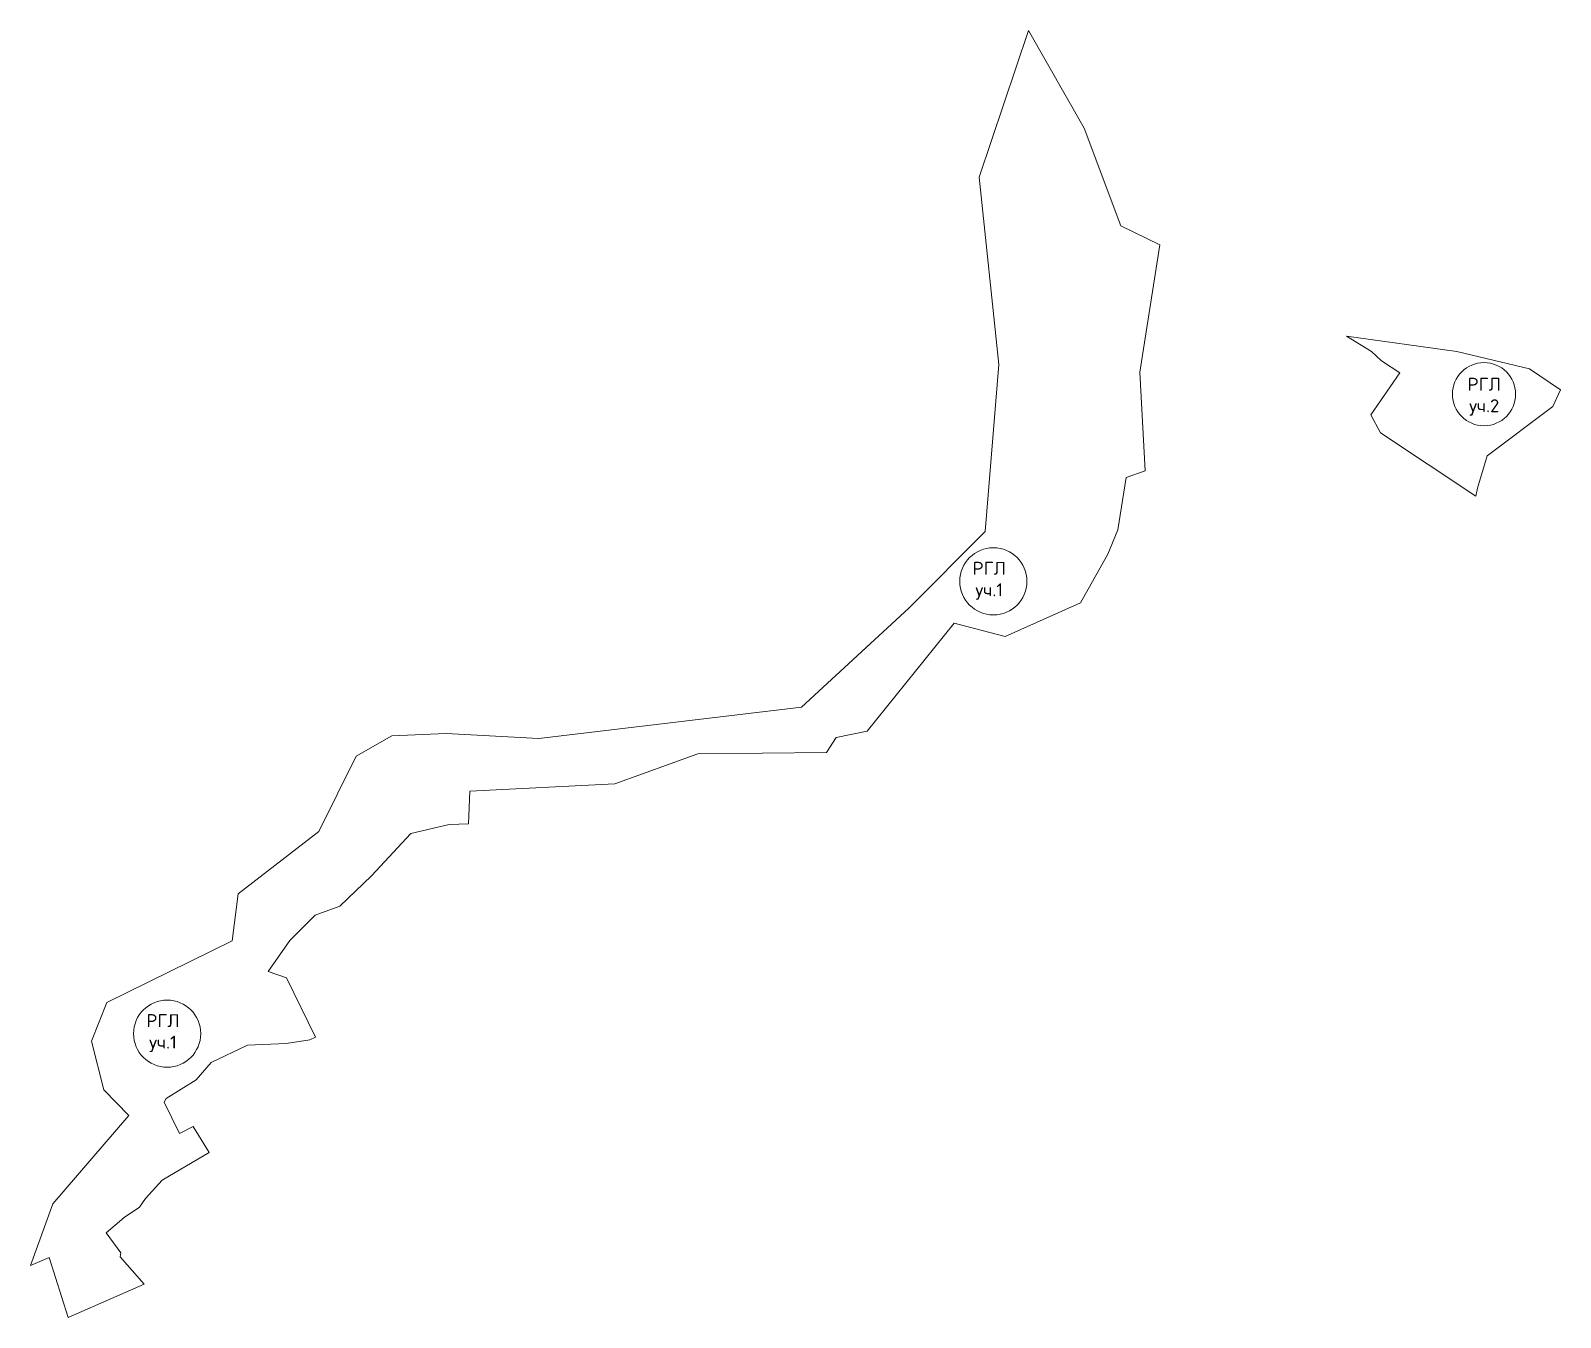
# Model space of a CAD drawing. Extents: x 1391620 to 1399948, y 355685 to 360843.
# Drawn here: x 1391620 to 1392395, y 355685 to 356336 of the extents above; entities that cross this region are included whole.
import ezdxf

# ---------------------------------------------------------------- set-up
doc = ezdxf.new("R2010")
doc.units = 0
doc.header["$MEASUREMENT"] = 0
doc.layers.add('РГЛ', color=74, linetype='Continuous')
doc.styles.get("Standard").update_dxf_attribs({"font": 'simplex.shx'})

msp = doc.modelspace()

# ---------------------------------------------------------------- linework, layer by layer
at = {"layer": 'РГЛ', "lineweight": 20}
for points in [[(1392184.96, 356113.42), (1392182.32, 356163.32), (1392192.44, 356227.81), (1392172.67, 356237.48), (1392154.04, 356286.92), (1392125.83, 356336.25), (1392100.86, 356262), (1392110.81, 356167.13), (1392103.91, 356082.57), (1392065.19, 356043.84), (1392010.92, 355993.62), (1391877.89, 355977.87), (1391830.94, 355980.32), (1391803.36, 355979.16), (1391785.41, 355968.92), (1391766.46, 355930.8), (1391725.6, 355899.17), (1391722.6, 355875.31), (1391659.09, 355844.09), (1391651.24, 355824.57), (1391657.48, 355799.99), (1391670.26, 355786.96), (1391631.72, 355742.16), (1391620.44, 355710.96), (1391629.77, 355714.98), (1391639.48, 355684.72), (1391677.97, 355701.62), (1391665.84, 355715.41), (1391666.07, 355717.49), (1391658.79, 355727.46), (1391667.85, 355735.33), (1391675.52, 355740.56), (1391678.58, 355744.84), (1391687.13, 355754.13), (1391710.87, 355768.25), (1391702.84, 355781.34), (1391695.94, 355777.78), (1391688.17, 355793.65), (1391689.15, 355795.62), (1391704.29, 355805.01), (1391711.86, 355813.75), (1391730.37, 355822.6), (1391749.84, 355823.45), (1391761.87, 355825.24), (1391764.69, 355826.62), (1391749.98, 355856.56), (1391740.83, 355859.89), (1391751.71, 355875.61), (1391764.62, 355888.39), (1391777.12, 355892.85), (1391793.13, 355908.28), (1391813.05, 355929.74), (1391832.46, 355934.3), (1391842.3, 355934.6), (1391842.88, 355951.23), (1391916.28, 355954.83), (1391958.41, 355970.14), (1392023.51, 355970.74), (1392028.41, 355978.25), (1392044.12, 355981.48), (1392088.13, 356036.3), (1392114.03, 356029.55), (1392152.15, 356046.52), (1392165.97, 356071.12), (1392171.05, 356083.54), (1392175.32, 356110.04), (1392184.96, 356113.42)], [(1392286.91, 356181.56), (1392342.85, 356173.8), (1392379.53, 356164.99), (1392395.26, 356154.42), (1392391.38, 356145.87), (1392358.12, 356120.91), (1392353.3, 356104.57), (1392352.47, 356100.56), (1392304.11, 356132.65), (1392299.23, 356141.7), (1392313.93, 356162.96), (1392304.59, 356169.09), (1392299.57, 356173.74), (1392286.91, 356181.56)]]:
    msp.add_lwpolyline(points, dxfattribs=at)
at = {"layer": 'РГЛ', "lineweight": 0}
for centre, radius in [((1392356.57, 356152.15), 16), ((1392108.06, 356057.4), 17), ((1391689.59, 355828.38), 17)]:
    msp.add_circle(centre, radius, dxfattribs=at)

# ---------------------------------------------------------------- texts
at = {"layer": 'РГЛ', "char_height": 6.533, "width": 6.5333, "attachment_point": 2}
for s, insert in [('РГЛ\\Pуч.2', (1392356.67, 356160.46)), ('РГЛ\\Pуч.1', (1392105.96, 356067.27)), ('РГЛ\\Pуч.1', (1391687.49, 355838.25))]:
    msp.add_mtext(s, dxfattribs=dict(at, insert=insert))

doc.saveas('drawing.dxf')
